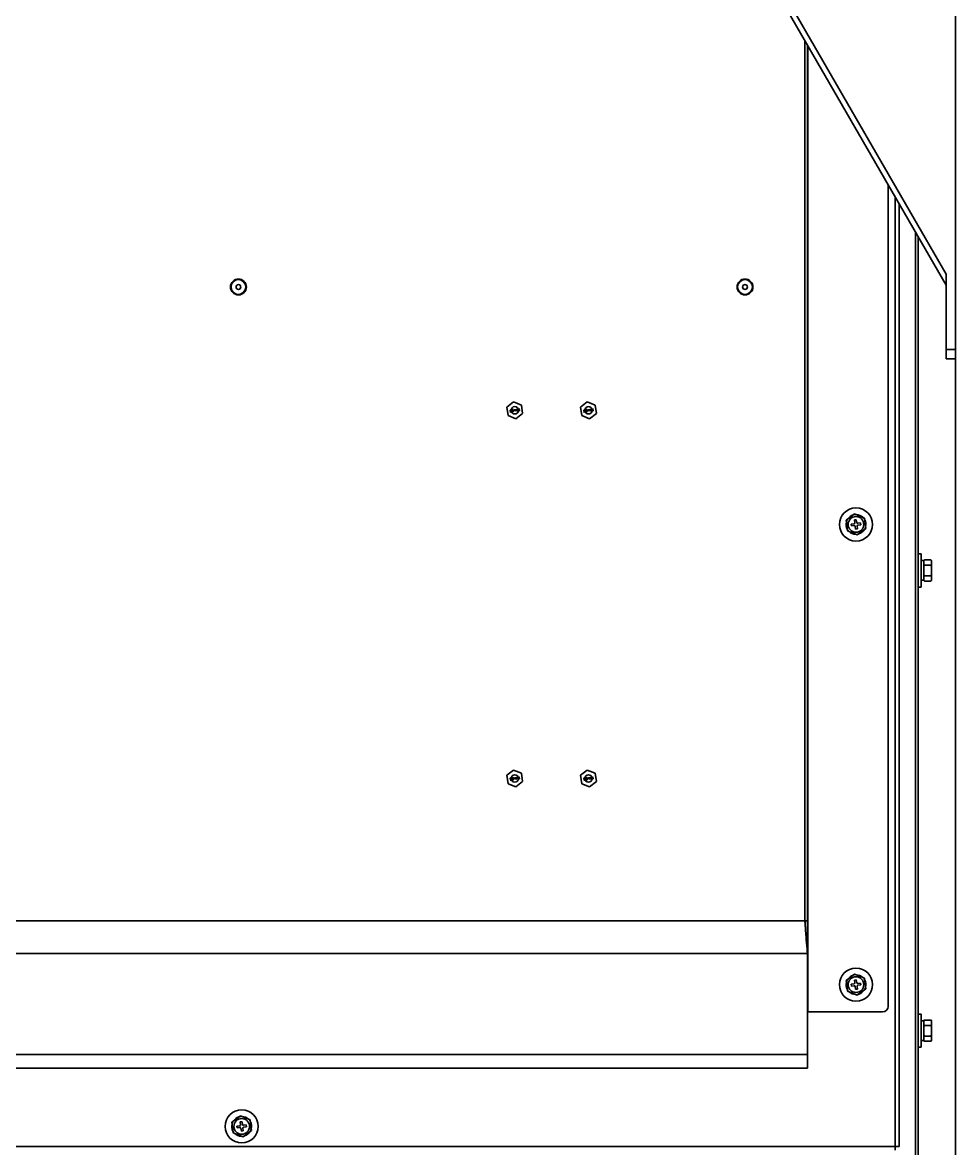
# Model space of a CAD drawing. Header units: millimetres. Extents: x 32496 to 166256, y 3504 to 23939.
# Drawn here: x 43743 to 44250, y 12057 to 12668 of the extents above; entities that cross this region are included whole.
import ezdxf

# ---------------------------------------------------------------- set-up
doc = ezdxf.new("R2010")
doc.units = ezdxf.units.MM
doc.layers.get('0').update_dxf_attribs({"lineweight": 35})

msp = doc.modelspace()

# ---------------------------------------------------------------- linework, layer by layer
at = {"linetype": 'Continuous'}
for p, q in [((44244.64, 12525.55), (43744.64, 13391.575)), ((44244.64, 12531.55), (43748.104, 13391.575)), ((44249.64, 12765.112), (44249.64, 12485.989)), ((44167.89, 12180.225), (44167.89, 12658.485)), ((44169.29, 12100.225), (44169.29, 12656.06)), ((44169.49, 12655.714), (44169.49, 12130.775)), ((44213.09, 12580.196), (44213.09, 12133.775)), ((44216.94, 12057.575), (44216.94, 12573.528)), ((44219.14, 12569.717), (44219.14, 12057.575)), ((44227.94, 11982.075), (44227.94, 12554.475)), ((44229.34, 12552.05), (44229.34, 12373.194)), ((44244.64, 12485.55), (44244.64, 12531.55)), ((44249.64, 12490.55), (44244.64, 12490.55)), ((44249.64, 12485.55), (44244.64, 12485.55)), ((44249.64, 12485.989), (44249.64, 11788.601)), ((44006.101, 12459.291), (44009.731, 12462.147)), ((44009.731, 12462.147), (44014.019, 12460.432)), ((44014.678, 12455.86), (44014.019, 12460.432)), ((44046.101, 12459.291), (44049.731, 12462.147)), ((44049.731, 12462.147), (44054.019, 12460.432)), ((44054.678, 12455.86), (44054.019, 12460.432)), ((44006.101, 12459.291), (44006.76, 12454.719)), ((44011.049, 12453.004), (44006.76, 12454.719)), ((44007.834, 12457.607), (44007.803, 12457.473)), ((44007.817, 12457.372), (44007.803, 12457.473)), ((44007.817, 12457.372), (44007.885, 12457.253)), ((44007.894, 12457.719), (44007.834, 12457.607)), ((44007.885, 12457.253), (44007.974, 12457.163)), ((44008.007, 12457.812), (44007.894, 12457.719)), ((44007.93, 12457.466), (44007.944, 12457.545)), ((44007.93, 12457.466), (44007.938, 12457.415)), ((44007.973, 12457.343), (44007.938, 12457.415)), ((44007.944, 12457.545), (44007.983, 12457.628)), ((44007.958, 12456.748), (44008.676, 12456.851)), ((44007.976, 12456.621), (44007.958, 12456.748)), ((44008.034, 12457.275), (44007.973, 12457.343)), ((44007.974, 12457.163), (44008.109, 12457.105)), ((44008.818, 12456.743), (44007.976, 12456.621)), ((44007.983, 12457.628), (44008.05, 12457.69)), ((44008.127, 12457.855), (44008.007, 12457.812)), ((44008.115, 12457.235), (44008.034, 12457.275)), ((44008.05, 12457.69), (44008.145, 12457.729)), ((44008.109, 12457.105), (44008.236, 12457.097)), ((44008.218, 12457.224), (44008.115, 12457.235)), ((44008.127, 12457.855), (44008.275, 12457.877)), ((44008.293, 12457.751), (44008.145, 12457.729)), ((44008.218, 12457.224), (44008.366, 12457.245)), ((44008.384, 12457.119), (44008.236, 12457.097)), ((44008.402, 12457.869), (44008.275, 12457.877)), ((44008.293, 12457.751), (44008.396, 12457.74)), ((44008.462, 12457.285), (44008.366, 12457.245)), ((44008.384, 12457.119), (44008.504, 12457.162)), ((44008.396, 12457.74), (44008.477, 12457.7)), ((44008.537, 12457.811), (44008.402, 12457.869)), ((44008.55, 12457.375), (44008.462, 12457.285)), ((44008.477, 12457.7), (44008.542, 12457.606)), ((44008.504, 12457.162), (44008.617, 12457.256)), ((44008.626, 12457.721), (44008.537, 12457.811)), ((44008.69, 12457.627), (44008.542, 12457.606)), ((44008.55, 12457.375), (44008.723, 12457.4)), ((44008.676, 12456.851), (44008.617, 12457.256)), ((44008.69, 12457.627), (44008.626, 12457.721)), ((44008.723, 12457.4), (44008.818, 12456.743)), ((44008.844, 12457.959), (44009.735, 12458.087)), ((44008.862, 12457.833), (44008.844, 12457.959)), ((44009.555, 12457.932), (44008.862, 12457.833)), ((44008.978, 12457.204), (44008.968, 12457.1)), ((44008.975, 12457.049), (44008.968, 12457.1)), ((44008.975, 12457.049), (44009.015, 12456.952)), ((44009.017, 12457.287), (44008.978, 12457.204)), ((44009.015, 12456.952), (44009.128, 12456.865)), ((44009.555, 12457.932), (44009.017, 12457.287)), ((44009.117, 12457.121), (44009.151, 12457.229)), ((44009.117, 12457.121), (44009.124, 12457.071)), ((44009.184, 12457.002), (44009.124, 12457.071)), ((44009.128, 12456.865), (44009.235, 12456.829)), ((44009.151, 12457.229), (44009.753, 12457.961)), ((44009.266, 12456.962), (44009.184, 12457.002)), ((44009.235, 12456.829), (44009.387, 12456.825)), ((44009.393, 12456.955), (44009.266, 12456.962)), ((44009.486, 12456.839), (44009.387, 12456.825)), ((44009.393, 12456.955), (44009.492, 12456.969)), ((44009.486, 12456.839), (44009.655, 12456.889)), ((44009.612, 12457.012), (44009.492, 12456.969)), ((44009.679, 12457.073), (44009.612, 12457.012)), ((44009.655, 12456.889), (44009.747, 12456.954)), ((44009.718, 12457.156), (44009.679, 12457.073)), ((44009.718, 12457.156), (44009.841, 12457.174)), ((44009.735, 12458.087), (44009.753, 12457.961)), ((44009.747, 12456.954), (44009.831, 12457.069)), ((44009.831, 12457.069), (44009.841, 12457.174)), ((44010.02, 12457.69), (44009.999, 12457.661)), ((44009.999, 12457.661), (44010.169, 12457.531)), ((44010.162, 12457.581), (44010.02, 12457.69)), ((44010.169, 12457.531), (44010.042, 12457.358)), ((44010.042, 12457.358), (44010.071, 12457.336)), ((44010.071, 12457.336), (44010.176, 12457.48)), ((44010.136, 12457.758), (44010.186, 12457.765)), ((44010.162, 12457.581), (44010.136, 12457.758)), ((44010.202, 12457.303), (44010.176, 12457.48)), ((44010.186, 12457.765), (44010.211, 12457.588)), ((44010.251, 12457.31), (44010.202, 12457.303)), ((44010.317, 12457.733), (44010.211, 12457.588)), ((44010.218, 12457.538), (44010.345, 12457.711)), ((44010.389, 12457.408), (44010.218, 12457.538)), ((44010.226, 12457.487), (44010.251, 12457.31)), ((44010.226, 12457.487), (44010.368, 12457.379)), ((44010.345, 12457.711), (44010.317, 12457.733)), ((44010.368, 12457.379), (44010.389, 12457.408)), ((44010.528, 12457.841), (44010.776, 12457.876)), ((44010.55, 12457.689), (44010.528, 12457.841)), ((44010.798, 12457.725), (44010.55, 12457.689)), ((44010.725, 12458.23), (44010.873, 12458.251)), ((44010.776, 12457.876), (44010.725, 12458.23)), ((44010.896, 12457.042), (44010.798, 12457.725)), ((44010.873, 12458.251), (44010.924, 12457.898)), ((44011.044, 12457.064), (44010.896, 12457.042)), ((44010.924, 12457.898), (44011.518, 12457.983)), ((44011.367, 12457.807), (44010.946, 12457.746)), ((44010.946, 12457.746), (44011.015, 12457.266)), ((44011.367, 12457.807), (44011.015, 12457.266)), ((44011.044, 12457.064), (44011.54, 12457.832)), ((44014.678, 12455.86), (44011.049, 12453.004)), ((44011.518, 12457.983), (44011.54, 12457.832)), ((44011.665, 12458.366), (44011.814, 12458.387)), ((44011.836, 12457.178), (44011.665, 12458.366)), ((44011.814, 12458.387), (44011.948, 12457.452)), ((44012.059, 12457.21), (44011.836, 12457.178)), ((44012.16, 12458.437), (44011.948, 12457.452)), ((44012.059, 12457.21), (44012.277, 12458.325)), ((44012.16, 12458.437), (44012.358, 12458.465)), ((44012.277, 12458.325), (44012.801, 12457.317)), ((44012.839, 12457.58), (44012.358, 12458.465)), ((44012.704, 12458.515), (44012.853, 12458.537)), ((44012.839, 12457.58), (44012.704, 12458.515)), ((44013.024, 12457.349), (44012.801, 12457.317)), ((44012.853, 12458.537), (44013.024, 12457.349)), ((44046.101, 12459.291), (44046.76, 12454.719)), ((44051.049, 12453.004), (44046.76, 12454.719)), ((44047.834, 12457.607), (44047.803, 12457.473)), ((44047.817, 12457.372), (44047.803, 12457.473)), ((44047.817, 12457.372), (44047.885, 12457.253)), ((44047.894, 12457.719), (44047.834, 12457.607)), ((44047.885, 12457.253), (44047.974, 12457.163)), ((44048.007, 12457.812), (44047.894, 12457.719)), ((44047.93, 12457.466), (44047.944, 12457.545)), ((44047.93, 12457.466), (44047.938, 12457.415)), ((44047.973, 12457.343), (44047.938, 12457.415)), ((44047.944, 12457.545), (44047.983, 12457.628)), ((44047.958, 12456.748), (44048.676, 12456.851)), ((44047.976, 12456.621), (44047.958, 12456.748)), ((44048.034, 12457.275), (44047.973, 12457.343)), ((44047.974, 12457.163), (44048.109, 12457.105)), ((44048.818, 12456.743), (44047.976, 12456.621)), ((44047.983, 12457.628), (44048.05, 12457.69)), ((44048.127, 12457.855), (44048.007, 12457.812)), ((44048.115, 12457.235), (44048.034, 12457.275)), ((44048.05, 12457.69), (44048.145, 12457.729)), ((44048.109, 12457.105), (44048.236, 12457.097)), ((44048.218, 12457.224), (44048.115, 12457.235)), ((44048.127, 12457.855), (44048.275, 12457.877)), ((44048.293, 12457.751), (44048.145, 12457.729)), ((44048.218, 12457.224), (44048.366, 12457.245)), ((44048.384, 12457.119), (44048.236, 12457.097)), ((44048.402, 12457.869), (44048.275, 12457.877)), ((44048.293, 12457.751), (44048.396, 12457.74)), ((44048.462, 12457.285), (44048.366, 12457.245)), ((44048.384, 12457.119), (44048.504, 12457.162)), ((44048.396, 12457.74), (44048.477, 12457.7)), ((44048.537, 12457.811), (44048.402, 12457.869)), ((44048.55, 12457.375), (44048.462, 12457.285)), ((44048.477, 12457.7), (44048.542, 12457.606)), ((44048.504, 12457.162), (44048.617, 12457.256)), ((44048.626, 12457.721), (44048.537, 12457.811)), ((44048.69, 12457.627), (44048.542, 12457.606)), ((44048.55, 12457.375), (44048.723, 12457.4)), ((44048.676, 12456.851), (44048.617, 12457.256)), ((44048.69, 12457.627), (44048.626, 12457.721)), ((44048.723, 12457.4), (44048.818, 12456.743)), ((44048.844, 12457.959), (44049.735, 12458.087)), ((44048.862, 12457.833), (44048.844, 12457.959)), ((44049.555, 12457.932), (44048.862, 12457.833)), ((44048.978, 12457.204), (44048.968, 12457.1)), ((44048.975, 12457.049), (44048.968, 12457.1)), ((44048.975, 12457.049), (44049.015, 12456.952)), ((44049.017, 12457.287), (44048.978, 12457.204)), ((44049.015, 12456.952), (44049.128, 12456.865)), ((44049.555, 12457.932), (44049.017, 12457.287)), ((44049.117, 12457.121), (44049.151, 12457.229)), ((44049.117, 12457.121), (44049.124, 12457.071)), ((44049.184, 12457.002), (44049.124, 12457.071)), ((44049.128, 12456.865), (44049.235, 12456.829)), ((44049.151, 12457.229), (44049.753, 12457.961)), ((44049.266, 12456.962), (44049.184, 12457.002)), ((44049.235, 12456.829), (44049.387, 12456.825)), ((44049.393, 12456.955), (44049.266, 12456.962)), ((44049.486, 12456.839), (44049.387, 12456.825)), ((44049.393, 12456.955), (44049.492, 12456.969)), ((44049.486, 12456.839), (44049.655, 12456.889)), ((44049.612, 12457.012), (44049.492, 12456.969)), ((44049.679, 12457.073), (44049.612, 12457.012)), ((44049.655, 12456.889), (44049.747, 12456.954)), ((44049.718, 12457.156), (44049.679, 12457.073)), ((44049.718, 12457.156), (44049.841, 12457.174)), ((44049.735, 12458.087), (44049.753, 12457.961)), ((44049.747, 12456.954), (44049.831, 12457.069)), ((44049.831, 12457.069), (44049.841, 12457.174)), ((44050.02, 12457.69), (44049.999, 12457.661)), ((44049.999, 12457.661), (44050.169, 12457.531)), ((44050.162, 12457.581), (44050.02, 12457.69)), ((44050.169, 12457.531), (44050.042, 12457.358)), ((44050.042, 12457.358), (44050.071, 12457.336)), ((44050.071, 12457.336), (44050.176, 12457.48)), ((44050.136, 12457.758), (44050.186, 12457.765)), ((44050.162, 12457.581), (44050.136, 12457.758)), ((44050.202, 12457.303), (44050.176, 12457.48)), ((44050.186, 12457.765), (44050.211, 12457.588)), ((44050.251, 12457.31), (44050.202, 12457.303)), ((44050.317, 12457.733), (44050.211, 12457.588)), ((44050.218, 12457.538), (44050.345, 12457.711)), ((44050.389, 12457.408), (44050.218, 12457.538)), ((44050.226, 12457.487), (44050.251, 12457.31)), ((44050.226, 12457.487), (44050.368, 12457.379)), ((44050.345, 12457.711), (44050.317, 12457.733)), ((44050.368, 12457.379), (44050.389, 12457.408)), ((44050.528, 12457.841), (44050.776, 12457.876)), ((44050.55, 12457.689), (44050.528, 12457.841)), ((44050.798, 12457.725), (44050.55, 12457.689)), ((44050.725, 12458.23), (44050.873, 12458.251)), ((44050.776, 12457.876), (44050.725, 12458.23)), ((44050.896, 12457.042), (44050.798, 12457.725)), ((44050.873, 12458.251), (44050.924, 12457.898)), ((44051.044, 12457.064), (44050.896, 12457.042)), ((44050.924, 12457.898), (44051.518, 12457.983)), ((44051.367, 12457.807), (44050.946, 12457.746)), ((44050.946, 12457.746), (44051.015, 12457.266)), ((44051.367, 12457.807), (44051.015, 12457.266)), ((44051.044, 12457.064), (44051.54, 12457.832)), ((44054.678, 12455.86), (44051.049, 12453.004)), ((44051.518, 12457.983), (44051.54, 12457.832)), ((44051.665, 12458.366), (44051.814, 12458.387)), ((44051.836, 12457.178), (44051.665, 12458.366)), ((44051.814, 12458.387), (44051.948, 12457.452)), ((44052.059, 12457.21), (44051.836, 12457.178)), ((44052.16, 12458.437), (44051.948, 12457.452)), ((44052.059, 12457.21), (44052.277, 12458.325)), ((44052.16, 12458.437), (44052.358, 12458.465)), ((44052.277, 12458.325), (44052.801, 12457.317)), ((44052.839, 12457.58), (44052.358, 12458.465)), ((44052.704, 12458.515), (44052.853, 12458.537)), ((44052.839, 12457.58), (44052.704, 12458.515)), ((44053.024, 12457.349), (44052.801, 12457.317)), ((44052.853, 12458.537), (44053.024, 12457.349)), ((44190.317, 12397.811), (44194.914, 12401.303)), ((44194.914, 12401.303), (44200.237, 12399.068)), ((44200.963, 12393.34), (44200.237, 12399.068)), ((44191.042, 12392.083), (44190.317, 12397.811)), ((44193.097, 12395.757), (44194.585, 12395.946)), ((44193.222, 12394.765), (44193.097, 12395.757)), ((44194.711, 12394.954), (44193.222, 12394.765)), ((44194.83, 12397.993), (44195.822, 12398.118)), ((44195.018, 12396.505), (44194.83, 12397.993)), ((44195.458, 12393.032), (44195.269, 12394.521)), ((44196.45, 12393.158), (44195.458, 12393.032)), ((44195.822, 12398.118), (44196.01, 12396.63)), ((44196.261, 12394.646), (44196.45, 12393.158)), ((44200.963, 12393.34), (44196.365, 12389.848)), ((44196.569, 12396.197), (44198.057, 12396.386)), ((44198.183, 12395.394), (44196.695, 12395.205)), ((44198.057, 12396.386), (44198.183, 12395.394)), ((44196.365, 12389.848), (44191.042, 12392.083)), ((44229.34, 12379.575), (44230.94, 12379.575)), ((44230.94, 12361.575), (44230.94, 12379.575)), ((44230.94, 12375.925), (44232.54, 12375.925)), ((44232.54, 12376.049), (44232.811, 12376.32)), ((44232.54, 12365.102), (44232.54, 12376.049)), ((44232.84, 12376.349), (44236.24, 12376.349)), ((44236.54, 12376.049), (44236.269, 12376.32)), ((44236.54, 12365.102), (44236.54, 12376.049)), ((44229.34, 12373.194), (44229.34, 12367.93)), ((44229.34, 12367.93), (44229.34, 12123.194)), ((44232.84, 12373.418), (44236.24, 12373.418)), ((44230.94, 12365.225), (44232.54, 12365.225)), ((44232.54, 12365.102), (44232.811, 12364.831)), ((44232.84, 12364.802), (44232.811, 12364.831)), ((44232.84, 12367.644), (44236.24, 12367.644)), ((44232.84, 12364.802), (44236.24, 12364.802)), ((44236.24, 12364.802), (44236.269, 12364.831)), ((44236.54, 12365.102), (44236.269, 12364.831)), ((44229.34, 12361.575), (44230.94, 12361.575)), ((44006.101, 12259.291), (44009.731, 12262.147)), ((44006.101, 12259.291), (44006.76, 12254.719)), ((44008.007, 12257.812), (44007.894, 12257.719)), ((44008.127, 12257.855), (44008.007, 12257.812)), ((44008.127, 12257.855), (44008.275, 12257.877)), ((44008.402, 12257.869), (44008.275, 12257.877)), ((44008.537, 12257.811), (44008.402, 12257.869)), ((44008.626, 12257.721), (44008.537, 12257.811)), ((44008.844, 12257.959), (44009.735, 12258.087)), ((44008.862, 12257.833), (44008.844, 12257.959)), ((44009.555, 12257.932), (44008.862, 12257.833)), ((44009.555, 12257.932), (44009.017, 12257.287)), ((44009.151, 12257.229), (44009.753, 12257.961)), ((44009.731, 12262.147), (44014.019, 12260.432)), ((44009.735, 12258.087), (44009.753, 12257.961)), ((44010.136, 12257.758), (44010.186, 12257.765)), ((44010.162, 12257.581), (44010.136, 12257.758)), ((44010.186, 12257.765), (44010.211, 12257.588)), ((44010.528, 12257.841), (44010.776, 12257.876)), ((44010.55, 12257.689), (44010.528, 12257.841)), ((44010.725, 12258.23), (44010.873, 12258.251)), ((44010.776, 12257.876), (44010.725, 12258.23)), ((44010.873, 12258.251), (44010.924, 12257.898)), ((44010.924, 12257.898), (44011.518, 12257.983)), ((44011.367, 12257.807), (44010.946, 12257.746)), ((44011.367, 12257.807), (44011.015, 12257.266)), ((44011.044, 12257.064), (44011.54, 12257.832)), ((44011.518, 12257.983), (44011.54, 12257.832)), ((44011.665, 12258.366), (44011.814, 12258.387)), ((44011.836, 12257.178), (44011.665, 12258.366)), ((44011.814, 12258.387), (44011.948, 12257.452)), ((44012.16, 12258.437), (44011.948, 12257.452)), ((44012.059, 12257.21), (44012.277, 12258.325)), ((44012.16, 12258.437), (44012.358, 12258.465)), ((44012.277, 12258.325), (44012.801, 12257.317)), ((44012.839, 12257.58), (44012.358, 12258.465)), ((44012.704, 12258.515), (44012.853, 12258.537)), ((44012.839, 12257.58), (44012.704, 12258.515)), ((44012.853, 12258.537), (44013.024, 12257.349)), ((44014.678, 12255.86), (44014.019, 12260.432)), ((44046.101, 12259.291), (44049.731, 12262.147)), ((44046.101, 12259.291), (44046.76, 12254.719)), ((44048.007, 12257.812), (44047.894, 12257.719)), ((44048.127, 12257.855), (44048.007, 12257.812)), ((44048.127, 12257.855), (44048.275, 12257.877)), ((44048.402, 12257.869), (44048.275, 12257.877)), ((44048.537, 12257.811), (44048.402, 12257.869)), ((44048.626, 12257.721), (44048.537, 12257.811)), ((44048.844, 12257.959), (44049.735, 12258.087)), ((44048.862, 12257.833), (44048.844, 12257.959)), ((44049.555, 12257.932), (44048.862, 12257.833)), ((44049.555, 12257.932), (44049.017, 12257.287)), ((44049.151, 12257.229), (44049.753, 12257.961)), ((44049.731, 12262.147), (44054.019, 12260.432)), ((44049.735, 12258.087), (44049.753, 12257.961)), ((44050.136, 12257.758), (44050.186, 12257.765)), ((44050.162, 12257.581), (44050.136, 12257.758)), ((44050.186, 12257.765), (44050.211, 12257.588)), ((44050.528, 12257.841), (44050.776, 12257.876)), ((44050.55, 12257.689), (44050.528, 12257.841)), ((44050.725, 12258.23), (44050.873, 12258.251)), ((44050.776, 12257.876), (44050.725, 12258.23)), ((44050.873, 12258.251), (44050.924, 12257.898)), ((44050.924, 12257.898), (44051.518, 12257.983)), ((44051.367, 12257.807), (44050.946, 12257.746)), ((44051.367, 12257.807), (44051.015, 12257.266)), ((44051.044, 12257.064), (44051.54, 12257.832)), ((44051.518, 12257.983), (44051.54, 12257.832)), ((44051.665, 12258.366), (44051.814, 12258.387)), ((44051.836, 12257.178), (44051.665, 12258.366)), ((44051.814, 12258.387), (44051.948, 12257.452)), ((44052.16, 12258.437), (44051.948, 12257.452)), ((44052.059, 12257.21), (44052.277, 12258.325)), ((44052.16, 12258.437), (44052.358, 12258.465)), ((44052.277, 12258.325), (44052.801, 12257.317)), ((44052.839, 12257.58), (44052.358, 12258.465)), ((44052.704, 12258.515), (44052.853, 12258.537)), ((44052.839, 12257.58), (44052.704, 12258.515)), ((44052.853, 12258.537), (44053.024, 12257.349)), ((44054.678, 12255.86), (44054.019, 12260.432)), ((44011.049, 12253.004), (44006.76, 12254.719)), ((44007.834, 12257.607), (44007.803, 12257.473)), ((44007.817, 12257.372), (44007.803, 12257.473)), ((44007.817, 12257.372), (44007.885, 12257.253)), ((44007.894, 12257.719), (44007.834, 12257.607)), ((44007.885, 12257.253), (44007.974, 12257.163)), ((44007.93, 12257.466), (44007.944, 12257.545)), ((44007.93, 12257.466), (44007.938, 12257.415)), ((44007.973, 12257.343), (44007.938, 12257.415)), ((44007.944, 12257.545), (44007.983, 12257.628)), ((44007.958, 12256.748), (44008.676, 12256.851)), ((44007.976, 12256.621), (44007.958, 12256.748)), ((44008.034, 12257.275), (44007.973, 12257.343)), ((44007.974, 12257.163), (44008.109, 12257.105)), ((44008.818, 12256.743), (44007.976, 12256.621)), ((44007.983, 12257.628), (44008.05, 12257.69)), ((44008.115, 12257.235), (44008.034, 12257.275)), ((44008.05, 12257.69), (44008.145, 12257.729)), ((44008.109, 12257.105), (44008.236, 12257.097)), ((44008.218, 12257.224), (44008.115, 12257.235)), ((44008.293, 12257.751), (44008.145, 12257.729)), ((44008.218, 12257.224), (44008.366, 12257.245)), ((44008.384, 12257.119), (44008.236, 12257.097)), ((44008.293, 12257.751), (44008.396, 12257.74)), ((44008.462, 12257.285), (44008.366, 12257.245)), ((44008.384, 12257.119), (44008.504, 12257.162)), ((44008.396, 12257.74), (44008.477, 12257.7)), ((44008.55, 12257.375), (44008.462, 12257.285)), ((44008.477, 12257.7), (44008.542, 12257.606)), ((44008.504, 12257.162), (44008.617, 12257.256)), ((44008.69, 12257.627), (44008.542, 12257.606)), ((44008.55, 12257.375), (44008.723, 12257.4)), ((44008.676, 12256.851), (44008.617, 12257.256)), ((44008.69, 12257.627), (44008.626, 12257.721)), ((44008.723, 12257.4), (44008.818, 12256.743)), ((44008.978, 12257.204), (44008.968, 12257.1)), ((44008.975, 12257.049), (44008.968, 12257.1)), ((44008.975, 12257.049), (44009.015, 12256.952)), ((44009.017, 12257.287), (44008.978, 12257.204)), ((44009.015, 12256.952), (44009.128, 12256.865)), ((44009.117, 12257.121), (44009.151, 12257.229)), ((44009.117, 12257.121), (44009.124, 12257.071)), ((44009.184, 12257.002), (44009.124, 12257.071)), ((44009.128, 12256.865), (44009.235, 12256.829)), ((44009.266, 12256.962), (44009.184, 12257.002)), ((44009.235, 12256.829), (44009.387, 12256.825)), ((44009.393, 12256.955), (44009.266, 12256.962)), ((44009.486, 12256.839), (44009.387, 12256.825)), ((44009.393, 12256.955), (44009.492, 12256.969)), ((44009.486, 12256.839), (44009.655, 12256.889)), ((44009.612, 12257.012), (44009.492, 12256.969)), ((44009.679, 12257.073), (44009.612, 12257.012)), ((44009.655, 12256.889), (44009.747, 12256.954)), ((44009.718, 12257.156), (44009.679, 12257.073)), ((44009.718, 12257.156), (44009.841, 12257.174)), ((44009.747, 12256.954), (44009.831, 12257.069)), ((44009.831, 12257.069), (44009.841, 12257.174)), ((44010.02, 12257.69), (44009.999, 12257.661)), ((44009.999, 12257.661), (44010.169, 12257.531)), ((44010.162, 12257.581), (44010.02, 12257.69)), ((44010.169, 12257.531), (44010.042, 12257.358)), ((44010.042, 12257.358), (44010.071, 12257.336)), ((44010.071, 12257.336), (44010.176, 12257.48)), ((44010.202, 12257.303), (44010.176, 12257.48)), ((44010.251, 12257.31), (44010.202, 12257.303)), ((44010.317, 12257.733), (44010.211, 12257.588)), ((44010.218, 12257.538), (44010.345, 12257.711)), ((44010.389, 12257.408), (44010.218, 12257.538)), ((44010.226, 12257.487), (44010.251, 12257.31)), ((44010.226, 12257.487), (44010.368, 12257.379)), ((44010.345, 12257.711), (44010.317, 12257.733)), ((44010.368, 12257.379), (44010.389, 12257.408)), ((44010.798, 12257.725), (44010.55, 12257.689)), ((44010.896, 12257.042), (44010.798, 12257.725)), ((44011.044, 12257.064), (44010.896, 12257.042)), ((44010.946, 12257.746), (44011.015, 12257.266)), ((44014.678, 12255.86), (44011.049, 12253.004)), ((44012.059, 12257.21), (44011.836, 12257.178)), ((44013.024, 12257.349), (44012.801, 12257.317)), ((44051.049, 12253.004), (44046.76, 12254.719)), ((44047.834, 12257.607), (44047.803, 12257.473)), ((44047.817, 12257.372), (44047.803, 12257.473)), ((44047.817, 12257.372), (44047.885, 12257.253)), ((44047.894, 12257.719), (44047.834, 12257.607)), ((44047.885, 12257.253), (44047.974, 12257.163)), ((44047.93, 12257.466), (44047.944, 12257.545)), ((44047.93, 12257.466), (44047.938, 12257.415)), ((44047.973, 12257.343), (44047.938, 12257.415)), ((44047.944, 12257.545), (44047.983, 12257.628)), ((44047.958, 12256.748), (44048.676, 12256.851)), ((44047.976, 12256.621), (44047.958, 12256.748)), ((44048.034, 12257.275), (44047.973, 12257.343)), ((44047.974, 12257.163), (44048.109, 12257.105)), ((44048.818, 12256.743), (44047.976, 12256.621)), ((44047.983, 12257.628), (44048.05, 12257.69)), ((44048.115, 12257.235), (44048.034, 12257.275)), ((44048.05, 12257.69), (44048.145, 12257.729)), ((44048.109, 12257.105), (44048.236, 12257.097)), ((44048.218, 12257.224), (44048.115, 12257.235)), ((44048.293, 12257.751), (44048.145, 12257.729)), ((44048.218, 12257.224), (44048.366, 12257.245)), ((44048.384, 12257.119), (44048.236, 12257.097)), ((44048.293, 12257.751), (44048.396, 12257.74)), ((44048.462, 12257.285), (44048.366, 12257.245)), ((44048.384, 12257.119), (44048.504, 12257.162)), ((44048.396, 12257.74), (44048.477, 12257.7)), ((44048.55, 12257.375), (44048.462, 12257.285)), ((44048.477, 12257.7), (44048.542, 12257.606)), ((44048.504, 12257.162), (44048.617, 12257.256)), ((44048.69, 12257.627), (44048.542, 12257.606)), ((44048.55, 12257.375), (44048.723, 12257.4)), ((44048.676, 12256.851), (44048.617, 12257.256)), ((44048.69, 12257.627), (44048.626, 12257.721)), ((44048.723, 12257.4), (44048.818, 12256.743)), ((44048.978, 12257.204), (44048.968, 12257.1)), ((44048.975, 12257.049), (44048.968, 12257.1)), ((44048.975, 12257.049), (44049.015, 12256.952)), ((44049.017, 12257.287), (44048.978, 12257.204)), ((44049.015, 12256.952), (44049.128, 12256.865)), ((44049.117, 12257.121), (44049.151, 12257.229)), ((44049.117, 12257.121), (44049.124, 12257.071)), ((44049.184, 12257.002), (44049.124, 12257.071)), ((44049.128, 12256.865), (44049.235, 12256.829)), ((44049.266, 12256.962), (44049.184, 12257.002)), ((44049.235, 12256.829), (44049.387, 12256.825)), ((44049.393, 12256.955), (44049.266, 12256.962)), ((44049.486, 12256.839), (44049.387, 12256.825)), ((44049.393, 12256.955), (44049.492, 12256.969)), ((44049.486, 12256.839), (44049.655, 12256.889)), ((44049.612, 12257.012), (44049.492, 12256.969)), ((44049.679, 12257.073), (44049.612, 12257.012)), ((44049.655, 12256.889), (44049.747, 12256.954)), ((44049.718, 12257.156), (44049.679, 12257.073)), ((44049.718, 12257.156), (44049.841, 12257.174)), ((44049.747, 12256.954), (44049.831, 12257.069)), ((44049.831, 12257.069), (44049.841, 12257.174)), ((44050.02, 12257.69), (44049.999, 12257.661)), ((44049.999, 12257.661), (44050.169, 12257.531)), ((44050.162, 12257.581), (44050.02, 12257.69)), ((44050.169, 12257.531), (44050.042, 12257.358)), ((44050.042, 12257.358), (44050.071, 12257.336)), ((44050.071, 12257.336), (44050.176, 12257.48)), ((44050.202, 12257.303), (44050.176, 12257.48)), ((44050.251, 12257.31), (44050.202, 12257.303)), ((44050.317, 12257.733), (44050.211, 12257.588)), ((44050.218, 12257.538), (44050.345, 12257.711)), ((44050.389, 12257.408), (44050.218, 12257.538)), ((44050.226, 12257.487), (44050.251, 12257.31)), ((44050.226, 12257.487), (44050.368, 12257.379)), ((44050.345, 12257.711), (44050.317, 12257.733)), ((44050.368, 12257.379), (44050.389, 12257.408)), ((44050.798, 12257.725), (44050.55, 12257.689)), ((44050.896, 12257.042), (44050.798, 12257.725)), ((44051.044, 12257.064), (44050.896, 12257.042)), ((44050.946, 12257.746), (44051.015, 12257.266)), ((44054.678, 12255.86), (44051.049, 12253.004)), ((44052.059, 12257.21), (44051.836, 12257.178)), ((44053.024, 12257.349), (44052.801, 12257.317)), ((43552.89, 12180.225), (44167.89, 12180.225)), ((44167.89, 12180.225), (44167.891, 12180.211)), ((44167.89, 12180.225), (44167.891, 12180.211)), ((44167.89, 12180.225), (44169.29, 12180.225)), ((44168.09, 12180.225), (44168.09, 12177.563)), ((44169.29, 12162.547), (43551.49, 12162.547)), ((44190.317, 12147.811), (44194.914, 12151.303)), ((44191.042, 12142.083), (44190.317, 12147.811)), ((44194.83, 12147.993), (44195.822, 12148.118)), ((44195.018, 12146.505), (44194.83, 12147.993)), ((44194.914, 12151.303), (44200.237, 12149.068)), ((44195.822, 12148.118), (44196.01, 12146.63)), ((44200.963, 12143.34), (44200.237, 12149.068)), ((44196.365, 12139.848), (44191.042, 12142.083)), ((44193.097, 12145.757), (44194.585, 12145.946)), ((44193.222, 12144.765), (44193.097, 12145.757)), ((44194.711, 12144.954), (44193.222, 12144.765)), ((44195.458, 12143.032), (44195.269, 12144.521)), ((44196.45, 12143.158), (44195.458, 12143.032)), ((44196.261, 12144.646), (44196.45, 12143.158)), ((44200.963, 12143.34), (44196.365, 12139.848)), ((44196.569, 12146.197), (44198.057, 12146.386)), ((44198.183, 12145.394), (44196.695, 12145.205)), ((44198.057, 12146.386), (44198.183, 12145.394)), ((44169.29, 12130.775), (44210.09, 12130.775)), ((44229.34, 12129.575), (44230.94, 12129.575)), ((44230.94, 12111.575), (44230.94, 12129.575)), ((44229.34, 12123.194), (44229.34, 12117.93)), ((44230.94, 12125.925), (44232.54, 12125.925)), ((44232.54, 12126.049), (44232.811, 12126.32)), ((44232.54, 12115.102), (44232.54, 12126.049)), ((44232.84, 12126.349), (44236.24, 12126.349)), ((44232.84, 12123.418), (44236.24, 12123.418)), ((44236.54, 12126.049), (44236.269, 12126.32)), ((44236.54, 12115.102), (44236.54, 12126.049)), ((44229.34, 12117.93), (44229.34, 11982.075)), ((44232.84, 12117.644), (44236.24, 12117.644)), ((44229.34, 12111.575), (44230.94, 12111.575)), ((44230.94, 12115.225), (44232.54, 12115.225)), ((44232.54, 12115.102), (44232.811, 12114.831)), ((44232.84, 12114.802), (44232.811, 12114.831)), ((44232.84, 12114.802), (44236.24, 12114.802)), ((44236.24, 12114.802), (44236.269, 12114.831)), ((44236.54, 12115.102), (44236.269, 12114.831)), ((43551.49, 12107.547), (44169.29, 12107.547)), ((44169.29, 12100.225), (43551.49, 12100.225)), ((43856.817, 12070.811), (43861.414, 12074.303)), ((43861.414, 12074.303), (43866.737, 12072.068)), ((43857.542, 12065.083), (43856.817, 12070.811)), ((43859.597, 12068.757), (43861.085, 12068.946)), ((43859.722, 12067.765), (43859.597, 12068.757)), ((43861.33, 12070.993), (43862.322, 12071.118)), ((43861.518, 12069.505), (43861.33, 12070.993)), ((43862.322, 12071.118), (43862.51, 12069.63)), ((43863.069, 12069.197), (43864.557, 12069.386)), ((43864.683, 12068.394), (43863.195, 12068.205)), ((43864.557, 12069.386), (43864.683, 12068.394)), ((43867.463, 12066.34), (43866.737, 12072.068)), ((43862.865, 12062.848), (43857.542, 12065.083)), ((43861.211, 12067.954), (43859.722, 12067.765)), ((43861.958, 12066.032), (43861.769, 12067.521)), ((43862.95, 12066.158), (43861.958, 12066.032)), ((43862.761, 12067.646), (43862.95, 12066.158)), ((43867.463, 12066.34), (43862.865, 12062.848)), ((43507.34, 12057.575), (44216.94, 12057.575)), ((44216.94, 12055.575), (44216.94, 12057.575)), ((44216.94, 12057.575), (44219.14, 12057.575))]:
    msp.add_line(p, q, dxfattribs=at)
for centre, radius in [((43860.39, 12524.575), 4.328), ((43860.39, 12524.575), 4), ((44135.39, 12524.575), 4.328), ((44135.39, 12524.575), 4), ((43860.39, 12524.575), 1.3), ((44135.39, 12524.575), 1.3), ((44010.39, 12457.575), 2), ((44050.39, 12457.575), 2), ((44195.64, 12395.575), 9), ((44195.64, 12395.575), 4.25), ((44010.39, 12257.575), 2), ((44050.39, 12257.575), 2), ((44195.64, 12145.575), 9), ((44195.64, 12145.575), 4.25), ((43862.14, 12068.575), 9), ((43862.14, 12068.575), 4.25)]:
    msp.add_circle(centre, radius, dxfattribs=at)
for centre, radius, start, end in [((44195.64, 12395.575), 5.35, 106.378744, 148.058131), ((44195.64, 12395.575), 5.474, 91.225991, 103.210885), ((44195.64, 12395.575), 5.35, 46.378744, 88.058131), ((44195.64, 12395.575), 5.474, 31.225991, 43.210885), ((44195.64, 12395.575), 5.35, 166.378744, 208.058131), ((44195.64, 12395.575), 5.474, 151.225991, 163.210885), ((44195.64, 12395.575), 5.474, 211.225991, 223.210885), ((44194.522, 12396.442), 0.5, 277.218438, 7.218438), ((44194.773, 12394.458), 0.5, 7.218438, 97.218438), ((44196.506, 12396.693), 0.5, 187.218438, 277.218438), ((44196.757, 12394.709), 0.5, 97.218438, 187.218438), ((44195.64, 12395.575), 5.35, 286.378744, 328.058131), ((44195.64, 12395.575), 5.35, 346.378744, 28.058131), ((44195.64, 12395.575), 5.474, 331.225991, 343.210885), ((44195.64, 12395.575), 5.35, 226.378744, 268.058131), ((44195.64, 12395.575), 5.474, 271.225991, 283.210885), ((44235.355, 12373.758), 3.607, 140.864103, 141.289719), ((44236.676, 12372.57), 5.384, 135.434774, 135.875446), ((44232.402, 12372.569), 5.386, 44.124568, 44.565238), ((44233.726, 12373.759), 3.606, 38.710278, 39.133907), ((44195.64, 12145.575), 5.474, 151.225991, 163.210885), ((44195.64, 12145.575), 5.35, 106.378744, 148.058131), ((44195.64, 12145.575), 5.474, 91.225991, 103.210885), ((44195.64, 12145.575), 5.35, 46.378744, 88.058131), ((44195.64, 12145.575), 5.474, 31.225991, 43.210885), ((44195.64, 12145.575), 5.35, 346.378744, 28.058131), ((44195.64, 12145.575), 5.35, 166.378744, 208.058131), ((44195.64, 12145.575), 5.474, 211.225991, 223.210885), ((44195.64, 12145.575), 5.35, 226.378744, 268.058131), ((44194.522, 12146.442), 0.5, 277.218438, 7.218438), ((44194.773, 12144.458), 0.5, 7.218438, 97.218438), ((44196.506, 12146.693), 0.5, 187.218438, 277.218438), ((44196.757, 12144.709), 0.5, 97.218438, 187.218438), ((44195.64, 12145.575), 5.35, 286.378744, 328.058131), ((44195.64, 12145.575), 5.474, 331.225991, 343.210885), ((44195.64, 12145.575), 5.474, 271.225991, 283.210885), ((44210.09, 12133.775), 3, 270, 0), ((44235.355, 12123.758), 3.607, 140.864103, 141.289719), ((44236.676, 12122.57), 5.384, 135.434774, 135.875446), ((44232.402, 12122.569), 5.386, 44.124568, 44.565238), ((44233.726, 12123.759), 3.606, 38.710278, 39.133907), ((43862.14, 12068.575), 5.35, 166.378744, 208.058131), ((43862.14, 12068.575), 5.474, 151.225991, 163.210885), ((43862.14, 12068.575), 5.35, 106.378744, 148.058131), ((43862.14, 12068.575), 5.474, 91.225991, 103.210885), ((43861.022, 12069.442), 0.5, 277.218438, 7.218438), ((43862.14, 12068.575), 5.35, 46.378744, 88.058131), ((43863.006, 12069.693), 0.5, 187.218438, 277.218438), ((43863.257, 12067.709), 0.5, 97.218438, 187.218438), ((43862.14, 12068.575), 5.474, 31.225991, 43.210885), ((43862.14, 12068.575), 5.35, 346.378744, 28.058131), ((43862.14, 12068.575), 5.474, 211.225991, 223.210885), ((43862.14, 12068.575), 5.35, 226.378744, 268.058131), ((43861.273, 12067.458), 0.5, 7.218438, 97.218438), ((43862.14, 12068.575), 5.474, 271.225991, 283.210885), ((43862.14, 12068.575), 5.35, 286.378744, 328.058131), ((43862.14, 12068.575), 5.474, 331.225991, 343.210885)]:
    msp.add_arc(centre, radius, start, end, dxfattribs=at)
for points, knots in [([(44232.557, 12376.035), (44232.576, 12376.059), (44232.658, 12376.156), (44232.744, 12376.25), (44232.811, 12376.319)], [0, 0, 0, 0, 0.2454974, 1, 1, 1, 1]), ([(44236.523, 12376.035), (44236.503, 12376.059), (44236.422, 12376.156), (44236.336, 12376.25), (44236.269, 12376.319)], [0, 0, 0, 0, 0.2454956, 1, 1, 1, 1]), ([(44232.84, 12373.418), (44232.813, 12373.445), (44232.709, 12373.553), (44232.61, 12373.666), (44232.54, 12373.753)], [0, 0, 0, 0, 0.2552107, 1, 1, 1, 1]), ([(44236.24, 12373.418), (44236.267, 12373.445), (44236.371, 12373.553), (44236.47, 12373.666), (44236.54, 12373.753)], [0, 0, 0, 0, 0.2552115, 1, 1, 1, 1]), ([(44232.54, 12367.32), (44232.563, 12367.347), (44232.658, 12367.46), (44232.76, 12367.566), (44232.84, 12367.644)], [0, 0, 0, 0, 0.2444076, 1, 1, 1, 1]), ([(44232.811, 12364.831), (44232.786, 12364.855), (44232.693, 12364.951), (44232.603, 12365.05), (44232.54, 12365.127)], [0, 0, 0, 0, 0.2550615, 1, 1, 1, 1]), ([(44236.54, 12367.32), (44236.517, 12367.347), (44236.421, 12367.46), (44236.319, 12367.566), (44236.24, 12367.644)], [0, 0, 0, 0, 0.2444076, 1, 1, 1, 1]), ([(44236.269, 12364.831), (44236.293, 12364.855), (44236.387, 12364.951), (44236.476, 12365.05), (44236.54, 12365.127)], [0, 0, 0, 0, 0.2550625, 1, 1, 1, 1]), ([(44167.891, 12180.211), (44167.94, 12179.514), (44168.007, 12178.586), (44168.073, 12177.658), (44168.09, 12177.426)], [0, 0, 0, 0, 0.7503539, 1, 1, 1, 1]), ([(44169.29, 12163.396), (44169.182, 12164.414), (44168.972, 12166.58), (44168.565, 12171.302), (44168.282, 12175.005), (44168.09, 12177.56)], [0, 0, 0, 0, 0.2161197, 0.4592553, 1, 1, 1, 1]), ([(44168.09, 12177.426), (44168.27, 12174.915), (44168.612, 12170.228), (44168.999, 12165.544), (44169.208, 12163.372)], [0, 0, 0, 0, 0.535723, 1, 1, 1, 1]), ([(44169.208, 12163.372), (44169.215, 12163.302), (44169.242, 12163.027), (44169.269, 12162.752), (44169.29, 12162.547)], [0, 0, 0, 0, 0.2541447, 1, 1, 1, 1]), ([(44232.84, 12123.418), (44232.813, 12123.445), (44232.709, 12123.553), (44232.61, 12123.666), (44232.54, 12123.753)], [0, 0, 0, 0, 0.2552107, 1, 1, 1, 1]), ([(44232.557, 12126.035), (44232.576, 12126.059), (44232.658, 12126.156), (44232.744, 12126.25), (44232.811, 12126.319)], [0, 0, 0, 0, 0.2454974, 1, 1, 1, 1]), ([(44236.24, 12123.418), (44236.267, 12123.445), (44236.371, 12123.553), (44236.47, 12123.666), (44236.54, 12123.753)], [0, 0, 0, 0, 0.2552115, 1, 1, 1, 1]), ([(44236.523, 12126.035), (44236.503, 12126.059), (44236.422, 12126.156), (44236.336, 12126.25), (44236.269, 12126.319)], [0, 0, 0, 0, 0.2454956, 1, 1, 1, 1]), ([(44232.54, 12117.32), (44232.563, 12117.347), (44232.658, 12117.46), (44232.76, 12117.566), (44232.84, 12117.644)], [0, 0, 0, 0, 0.2444076, 1, 1, 1, 1]), ([(44236.54, 12117.32), (44236.517, 12117.347), (44236.421, 12117.46), (44236.319, 12117.566), (44236.24, 12117.644)], [0, 0, 0, 0, 0.2444076, 1, 1, 1, 1]), ([(44232.811, 12114.831), (44232.786, 12114.855), (44232.693, 12114.951), (44232.603, 12115.05), (44232.54, 12115.127)], [0, 0, 0, 0, 0.2550615, 1, 1, 1, 1]), ([(44236.269, 12114.831), (44236.293, 12114.855), (44236.387, 12114.951), (44236.476, 12115.05), (44236.54, 12115.127)], [0, 0, 0, 0, 0.2550625, 1, 1, 1, 1])]:
    msp.add_open_spline(points, degree=3, knots=knots, dxfattribs=at)
for points in [[(44232.54, 12372.758), (44232.631, 12372.982), (44232.732, 12373.202), (44232.84, 12373.418)], [(44232.84, 12367.644), (44232.732, 12367.861), (44232.631, 12368.08), (44232.54, 12368.304)], [(44236.54, 12372.758), (44236.449, 12372.982), (44236.348, 12373.202), (44236.24, 12373.418)], [(44236.24, 12367.644), (44236.348, 12367.861), (44236.449, 12368.08), (44236.54, 12368.304)], [(44232.54, 12122.758), (44232.631, 12122.982), (44232.732, 12123.202), (44232.84, 12123.418)], [(44236.54, 12122.758), (44236.449, 12122.982), (44236.348, 12123.202), (44236.24, 12123.418)], [(44232.84, 12117.644), (44232.732, 12117.861), (44232.631, 12118.08), (44232.54, 12118.304)], [(44236.24, 12117.644), (44236.348, 12117.861), (44236.449, 12118.08), (44236.54, 12118.304)]]:
    msp.add_open_spline(points, degree=3, dxfattribs=at)

doc.saveas('drawing.dxf')
